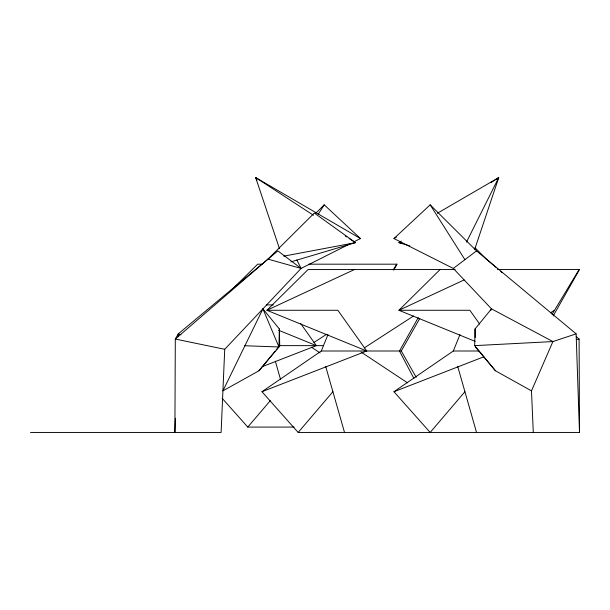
<?xml version="1.0" encoding="UTF-8"?>
<svg xmlns="http://www.w3.org/2000/svg" width="610" height="610" viewBox="0 0 610 610"><rect width="100%" height="100%" fill="white"/><g stroke="black" fill="none" stroke-linecap="round" stroke-linejoin="round"><path stroke-width="0.91" d="M279.342 328.935L278.961 346.96L258.93 370.788L222.917 390.865L262.91 308.858L279.342 328.935L279.723 345.634L276.155 349.942M533.285 432.444L531.485 390.865L495.465 370.788L474.679 345.634L475.06 328.935L491.492 308.858L552.904 341.569L576.13 333.861L579.5 432.444L298.176 432.444L261.949 391.719L321.302 351.002L327.997 334.539M175.39 418.224L174.902 432.444L175.306 339.061L178.273 333.861L277.87 250.908L301.088 268.438L350.27 243.664M178.173 336.705L178.273 333.861L180.949 334.745M296.841 259.944L301.088 268.438L224.724 349.286L221.11 432.444L30.5 432.444M474.679 249.406L498.751 177.556L437.347 213.287M464.919 391.719L430.18 432.444L393.953 391.719L453.306 351.002L460.001 334.539M490.76 310.597L491.492 308.858L453.306 268.438L393.953 238.54L430.18 204.83L476.532 250.908L576.13 333.861M531.485 390.865L552.904 341.569L474.679 345.634M466.475 242.109L498.751 177.556L490.829 182.725M418.254 317.604L399.474 351.002L413.9 378.421M552.096 314.348L579.096 269.551M393.824 269.948L397.087 264.183L308.744 264.183M416.218 377.323L401.281 351.002L419.764 318.42M553.156 315.98L579.5 269.551L497.775 269.551M393.221 269.887L396.683 264.183M318.176 214.369L324.215 204.83L360.441 238.54L353.663 241.956M258.93 370.788L274.965 351.383M222.162 398.292L247.774 427.076L270.321 400.64M298.176 432.444L332.907 391.719M224.724 349.286L175.306 339.061L267.973 259.12L314.325 213.042L355.5 242.65L290.901 261.881M315.484 213.515L324.215 204.83M231.342 290.223L257.664 264.183L262.399 264.183M440.077 269.551L398.902 310.276L475.106 341.356M453.306 268.438L476.532 250.908M400.427 241.552L398.902 242.65L409.821 245.899M401.281 241.102L398.902 242.65L402.63 243.352M313.86 342.538L326.594 334.288M364.262 347.906L413.618 315.95M550.403 312.854L554.383 310.276M393.953 238.54L396.408 237.115M354.418 269.551L266.898 310.276L366.74 351.002L261.949 391.719M464.118 279.937L398.902 310.276L469.868 310.276L479.681 324.108M262.17 366.686L316.338 345.634L300.539 323.346M393.953 391.719L483.654 356.865M576.351 339.633L579.096 339.061L579.5 432.444M283.802 256.139L355.5 242.65L349.156 238.518M455.212 269.551L308.065 269.551L266.898 310.276L337.856 310.276L366.74 351.002M266.639 304.909L273.265 304.909M279.418 345.634L323.422 345.634M321.302 351.002L401.281 351.002M453.306 351.002L478.873 351.002M247.774 427.076L294.119 427.076M244.724 345.748L278.961 346.96L262.91 308.858M267.973 259.12L301.088 268.438M278.678 330.269L316.338 345.634M360.441 238.54L255.651 177.556L279.418 248.514M313.494 215.269L255.651 177.556L256.924 180.102M345.191 235.933L346.777 236.97M361.059 352.046L407.511 382.844M311.443 347.197L320.105 352.938M495.77 267.18L486.429 259.12L475.007 247.767M497.203 268.415L498.637 269.658M500.795 271.519L502.228 272.754M576.221 336.583L579.096 339.061M475.434 346.96L495.465 370.788M430.18 204.83L464.919 259.669M457.698 366.381L476.532 432.444M325.732 366.557L344.52 432.444M275.331 361.189L280.554 379.489M475.06 328.935L475.236 337.475"/></g></svg>
